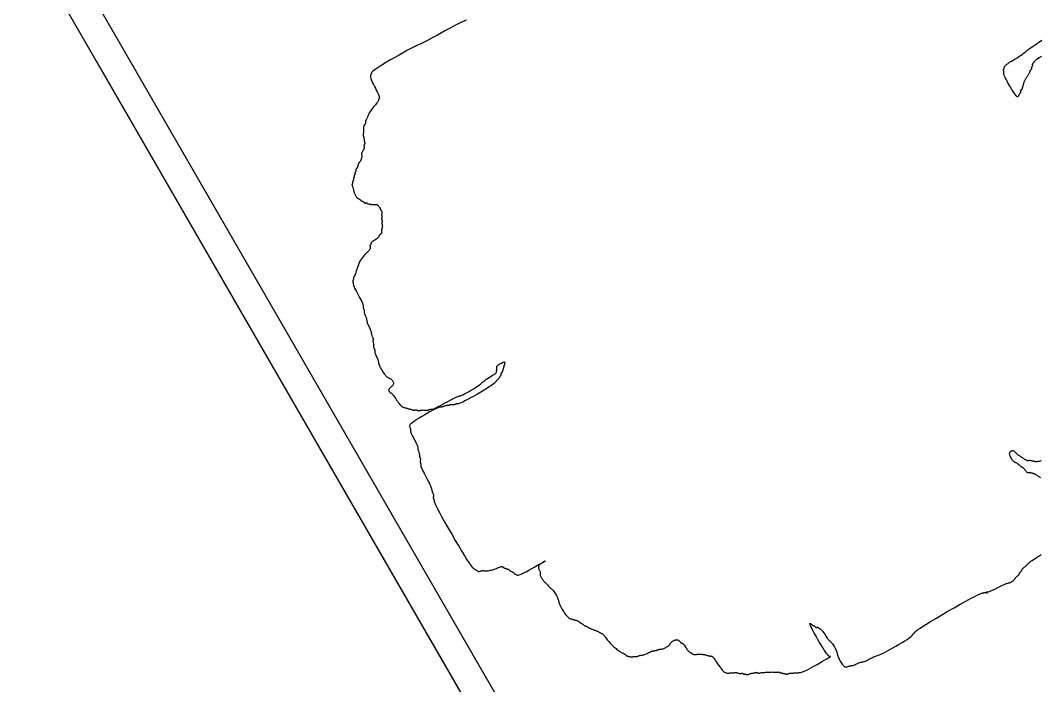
# Model space of a CAD drawing. Header units: metres. Extents: x 99558 to 100446, y 49739 to 50255.
# Drawn here: x 100015.082 to 100018.557, y 50076.301 to 50078.567 of the extents above; entities that cross this region are included whole.
import ezdxf

# ---------------------------------------------------------------- set-up
doc = ezdxf.new("R2010")
doc.units = ezdxf.units.M
doc.header["$MEASUREMENT"] = 0
for name, color, linetype in [('ParkingSpace', 9, 'Continuous'), ('Vegetations', 74, 'Continuous'), ('Walkway', 104, 'Continuous')]:
    doc.layers.add(name, color=color, linetype=linetype)

# ---------------------------------------------------------------- blocks, each defined once
blk = doc.blocks.new('ParkingSpaces')
at = {"layer": 'ParkingSpace'}
blk.add_lwpolyline([(0, 0), (0, 5)], dxfattribs=at)
blk = doc.blocks.new('TREE-01')
for points in [[(5.23, -68.18), (5.32, -68.31), (5.56, -68.41), (5.92, -68.49), (6.37, -68.54), (6.86, -68.58), (7.37, -68.6), (7.86, -68.63), (8.3, -68.65), (8.66, -68.68), (8.94, -68.71), (9.16, -68.74), (9.34, -68.78), (9.47, -68.82), (9.58, -68.86), (9.67, -68.89), (9.77, -68.92), (9.87, -68.94), (9.99, -68.95), (10.11, -68.96), (10.24, -68.97), (10.36, -68.96), (10.48, -68.95), (10.6, -68.94), (10.7, -68.92), (10.8, -68.89), (10.88, -68.86), (10.96, -68.82), (11.03, -68.78), (11.1, -68.74), (11.16, -68.71), (11.23, -68.68), (11.3, -68.65), (11.38, -68.63), (11.46, -68.61), (11.55, -68.59), (11.64, -68.58), (11.72, -68.57), (11.81, -68.56), (11.89, -68.54), (11.97, -68.52), (12.04, -68.49), (12.11, -68.46), (12.17, -68.42), (12.23, -68.38), (12.28, -68.35), (12.34, -68.31), (12.39, -68.28), (12.44, -68.25), (12.49, -68.23), (12.54, -68.21), (12.59, -68.2), (12.64, -68.18), (12.69, -68.17), (12.74, -68.16), (12.79, -68.14), (12.84, -68.12), (12.89, -68.09), (12.94, -68.06), (12.99, -68.02), (13.05, -67.98), (13.1, -67.95), (13.17, -67.91), (13.23, -67.88), (13.3, -67.85), (13.38, -67.83), (13.47, -67.81), (13.55, -67.8), (13.65, -67.78), (13.74, -67.77), (13.84, -67.76), (13.94, -67.74), (14.04, -67.72), (14.14, -67.69), (14.24, -67.66), (14.36, -67.62), (14.49, -67.58), (14.64, -67.55), (14.81, -67.51), (15.01, -67.48), (15.24, -67.45), (15.51, -67.43), (15.8, -67.41), (16.11, -67.4), (16.43, -67.38), (16.75, -67.37), (17.05, -67.36), (17.33, -67.34), (17.57, -67.32)], [(24.59, -54.9), (24.54, -54.79), (24.49, -54.69), (24.44, -54.59), (24.39, -54.49), (24.34, -54.39), (24.29, -54.29), (24.24, -54.2), (24.19, -54.1), (24.14, -54.01), (24.09, -53.93), (24.04, -53.85), (23.99, -53.78), (23.94, -53.72), (23.89, -53.65), (23.84, -53.6), (23.79, -53.54), (23.74, -53.49), (23.69, -53.44), (23.64, -53.39), (23.59, -53.34), (23.54, -53.29), (23.49, -53.24), (23.44, -53.2), (23.39, -53.15), (23.34, -53.12), (23.29, -53.08), (23.24, -53.05), (23.19, -53.03), (23.14, -53.01), (23.1, -52.99), (23.05, -52.97), (23.01, -52.94), (22.97, -52.9), (22.94, -52.85), (22.91, -52.79), (22.89, -52.7), (22.87, -52.6), (22.86, -52.5), (22.84, -52.38), (22.83, -52.26), (22.82, -52.14), (22.8, -52.03), (22.78, -51.92), (22.75, -51.83), (22.72, -51.74), (22.68, -51.67), (22.64, -51.6), (22.61, -51.54), (22.57, -51.49), (22.54, -51.44), (22.51, -51.39), (22.49, -51.34), (22.47, -51.29), (22.45, -51.23), (22.44, -51.18), (22.43, -51.12), (22.42, -51.06), (22.4, -50.99), (22.38, -50.92), (22.35, -50.84), (22.31, -50.76), (22.28, -50.68), (22.23, -50.59), (22.19, -50.5), (22.14, -50.42), (22.09, -50.33), (22.04, -50.25), (21.99, -50.18), (21.94, -50.11), (21.9, -50.04), (21.85, -49.96), (21.81, -49.88), (21.77, -49.78), (21.74, -49.66), (21.71, -49.52), (21.69, -49.36), (21.67, -49.18), (21.67, -48.99), (21.68, -48.8), (21.69, -48.61), (21.73, -48.43), (21.78, -48.26), (21.84, -48.12), (21.93, -48.01), (22.02, -47.93), (22.13, -47.88), (22.24, -47.85), (22.35, -47.84), (22.46, -47.85), (22.56, -47.88), (22.64, -47.92), (22.71, -47.98), (22.76, -48.04), (22.8, -48.12), (22.83, -48.21), (22.85, -48.3), (22.87, -48.39), (22.89, -48.49), (22.91, -48.59), (22.94, -48.69), (22.97, -48.79), (23.01, -48.89), (23.05, -48.99), (23.1, -49.09), (23.14, -49.19), (23.19, -49.29), (23.24, -49.39), (23.29, -49.49), (23.34, -49.59), (23.39, -49.69), (23.44, -49.79), (23.49, -49.89), (23.54, -49.99), (23.59, -50.09), (23.64, -50.19), (23.69, -50.29), (23.74, -50.39), (23.79, -50.48), (23.84, -50.57), (23.89, -50.66), (23.94, -50.73), (23.99, -50.8), (24.04, -50.85), (24.09, -50.9), (24.14, -50.93), (24.19, -50.96), (24.24, -50.98), (24.29, -51), (24.34, -51.01), (24.39, -51.03), (24.44, -51.05), (24.49, -51.08), (24.54, -51.12), (24.59, -51.15), (24.64, -51.2), (24.69, -51.24), (24.74, -51.29), (24.79, -51.34), (24.84, -51.39), (24.89, -51.44), (24.94, -51.49), (25, -51.54), (25.05, -51.59), (25.11, -51.64), (25.17, -51.69), (25.24, -51.74), (25.31, -51.79), (25.39, -51.84), (25.48, -51.89), (25.57, -51.94), (25.69, -51.99), (25.81, -52.04), (25.96, -52.09), (26.12, -52.14), (26.31, -52.19)], [(63.93, 12.95), (63.46, 12.93), (63.08, 12.9), (62.79, 12.87), (62.56, 12.83), (62.39, 12.79), (62.27, 12.75), (62.18, 12.72), (62.12, 12.69), (62.06, 12.66), (62.01, 12.64), (61.96, 12.62), (61.92, 12.61), (61.87, 12.59), (61.83, 12.58), (61.79, 12.57), (61.76, 12.55), (61.73, 12.53), (61.71, 12.5), (61.69, 12.47), (61.68, 12.43), (61.66, 12.39), (61.65, 12.36), (61.64, 12.32), (61.62, 12.29), (61.6, 12.26), (61.57, 12.24), (61.54, 12.22), (61.5, 12.21), (61.46, 12.19), (61.43, 12.18), (61.39, 12.17), (61.36, 12.15), (61.33, 12.13), (61.31, 12.1), (61.29, 12.07), (61.28, 12.03), (61.26, 11.99), (61.25, 11.96), (61.24, 11.92), (61.22, 11.89), (61.2, 11.86), (61.17, 11.84), (61.14, 11.82), (61.1, 11.81), (61.05, 11.79), (61.01, 11.78), (60.96, 11.77), (60.91, 11.75), (60.86, 11.73), (60.81, 11.7), (60.76, 11.66), (60.71, 11.63), (60.65, 11.58), (60.6, 11.54), (60.53, 11.49), (60.47, 11.44), (60.4, 11.39), (60.32, 11.34), (60.23, 11.29), (60.15, 11.24), (60.05, 11.19), (59.96, 11.14), (59.86, 11.09), (59.76, 11.04), (59.66, 10.99), (59.56, 10.94), (59.46, 10.89), (59.36, 10.84), (59.26, 10.78), (59.16, 10.73), (59.06, 10.66), (58.96, 10.6), (58.86, 10.53), (58.76, 10.45), (58.66, 10.37), (58.57, 10.28), (58.47, 10.19), (58.38, 10.11), (58.29, 10.02), (58.21, 9.94), (58.13, 9.86), (58.06, 9.79), (57.99, 9.72), (57.93, 9.66), (57.87, 9.61), (57.81, 9.56), (57.76, 9.52), (57.71, 9.49), (57.66, 9.46), (57.61, 9.44), (57.56, 9.42), (57.51, 9.41), (57.47, 9.39), (57.43, 9.38), (57.39, 9.37), (57.36, 9.35), (57.33, 9.33), (57.31, 9.3), (57.29, 9.27), (57.27, 9.23), (57.26, 9.19), (57.25, 9.16), (57.23, 9.12), (57.22, 9.09), (57.19, 9.06), (57.17, 9.04), (57.13, 9.02), (57.09, 9.01), (57.05, 8.99), (57.01, 8.98), (56.96, 8.97), (56.91, 8.95), (56.86, 8.93), (56.81, 8.9), (56.76, 8.87), (56.71, 8.83), (56.66, 8.79), (56.61, 8.76), (56.56, 8.72), (56.51, 8.69), (56.46, 8.66), (56.41, 8.64), (56.36, 8.64), (56.31, 8.66), (56.27, 8.71), (56.23, 8.81), (56.19, 8.96), (56.16, 9.17), (56.13, 9.46), (56.11, 9.82), (56.09, 10.25), (56.08, 10.71), (56.08, 11.19), (56.08, 11.68), (56.09, 12.14), (56.11, 12.56), (56.13, 12.93), (56.16, 13.21), (56.19, 13.43), (56.22, 13.58), (56.26, 13.69), (56.3, 13.76), (56.33, 13.81), (56.37, 13.83), (56.39, 13.86), (56.42, 13.89), (56.43, 13.92), (56.45, 13.96), (56.46, 14), (56.47, 14.05), (56.49, 14.09), (56.51, 14.14), (56.53, 14.19), (56.56, 14.24), (56.59, 14.29), (56.63, 14.34), (56.67, 14.39), (56.71, 14.44), (56.76, 14.49), (56.81, 14.54), (56.86, 14.59), (56.91, 14.64), (56.97, 14.69), (57.05, 14.74), (57.14, 14.78), (57.27, 14.83), (57.44, 14.86), (57.66, 14.9), (57.93, 14.92), (58.26, 14.95), (58.63, 14.96), (59.04, 14.98), (59.46, 14.99), (59.88, 15), (60.29, 15.02), (60.67, 15.04), (61, 15.06), (61.27, 15.09), (61.49, 15.12), (61.68, 15.15), (61.86, 15.19), (62.03, 15.23), (62.21, 15.26), (62.41, 15.3), (62.66, 15.32), (62.97, 15.35), (63.31, 15.37), (63.68, 15.38), (64.07, 15.4), (64.47, 15.42), (64.85, 15.45), (65.21, 15.48), (65.53, 15.52)], [(-25.34, 72.3), (-25.6, 72.34), (-25.86, 72.37), (-26.15, 72.41), (-26.49, 72.45), (-26.92, 72.48), (-27.45, 72.51), (-28.11, 72.53), (-28.88, 72.55), (-29.72, 72.56), (-30.59, 72.57), (-31.46, 72.59), (-32.29, 72.6), (-33.06, 72.62), (-33.72, 72.64), (-34.26, 72.67), (-34.69, 72.7), (-35.06, 72.74), (-35.4, 72.77), (-35.74, 72.81), (-36.11, 72.85), (-36.56, 72.88), (-37.12, 72.91), (-37.81, 72.93), (-38.61, 72.94), (-39.48, 72.95), (-40.39, 72.96), (-41.3, 72.95), (-42.17, 72.94), (-42.97, 72.93), (-43.66, 72.91), (-44.22, 72.88), (-44.65, 72.85), (-44.97, 72.81), (-45.21, 72.77), (-45.38, 72.72), (-45.5, 72.67), (-45.59, 72.62), (-45.66, 72.57), (-45.74, 72.52), (-45.82, 72.46), (-45.9, 72.39), (-45.99, 72.3), (-46.07, 72.18), (-46.14, 72.02), (-46.21, 71.82), (-46.26, 71.57), (-46.31, 71.27), (-46.34, 70.93), (-46.37, 70.56), (-46.39, 70.17), (-46.4, 69.79), (-46.42, 69.42), (-46.44, 69.08), (-46.46, 68.77), (-46.49, 68.53), (-46.52, 68.33), (-46.56, 68.17), (-46.6, 68.05), (-46.65, 67.96), (-46.7, 67.88), (-46.75, 67.83), (-46.8, 67.77), (-46.85, 67.72), (-46.9, 67.67), (-46.96, 67.62), (-47.04, 67.57), (-47.13, 67.51), (-47.24, 67.45), (-47.37, 67.38), (-47.53, 67.31), (-47.72, 67.23), (-47.93, 67.15), (-48.16, 67.06), (-48.4, 66.97), (-48.65, 66.87), (-48.89, 66.77), (-49.12, 66.68), (-49.33, 66.58), (-49.52, 66.48), (-49.68, 66.38), (-49.83, 66.28), (-49.96, 66.18), (-50.08, 66.09), (-50.19, 66), (-50.3, 65.92), (-50.4, 65.84), (-50.5, 65.77), (-50.6, 65.7), (-50.69, 65.64), (-50.78, 65.58), (-50.87, 65.53), (-50.94, 65.48), (-51.01, 65.43), (-51.06, 65.38), (-51.11, 65.33), (-51.14, 65.28), (-51.17, 65.23), (-51.19, 65.18), (-51.21, 65.14), (-51.22, 65.1), (-51.24, 65.07), (-51.26, 65.04), (-51.29, 65.02), (-51.33, 65), (-51.36, 64.99), (-51.41, 64.98), (-51.45, 64.96), (-51.5, 64.95), (-51.55, 64.93), (-51.6, 64.91), (-51.65, 64.88), (-51.7, 64.85), (-51.75, 64.81), (-51.8, 64.76), (-51.85, 64.71), (-51.9, 64.65), (-51.95, 64.58), (-52, 64.51), (-52.05, 64.43), (-52.1, 64.35), (-52.15, 64.26), (-52.2, 64.18), (-52.25, 64.09), (-52.3, 64), (-52.35, 63.92), (-52.4, 63.84), (-52.45, 63.77), (-52.5, 63.7), (-52.55, 63.64), (-52.59, 63.58), (-52.63, 63.53), (-52.67, 63.48), (-52.7, 63.43), (-52.73, 63.38), (-52.75, 63.33), (-52.77, 63.28), (-52.79, 63.22), (-52.8, 63.17), (-52.81, 63.11), (-52.83, 63.05), (-52.84, 62.98), (-52.87, 62.91), (-52.89, 62.83), (-52.93, 62.75), (-52.96, 62.66), (-53, 62.58), (-53.04, 62.49), (-53.07, 62.4), (-53.1, 62.32), (-53.13, 62.24), (-53.15, 62.17), (-53.17, 62.11), (-53.19, 62.05), (-53.2, 61.99), (-53.21, 61.95), (-53.23, 61.91), (-53.24, 61.87), (-53.27, 61.84), (-53.29, 61.82), (-53.33, 61.8), (-53.36, 61.79), (-53.4, 61.78), (-53.44, 61.76), (-53.47, 61.75), (-53.5, 61.73), (-53.53, 61.71), (-53.55, 61.68), (-53.57, 61.65), (-53.59, 61.61), (-53.6, 61.57), (-53.61, 61.52), (-53.63, 61.48), (-53.64, 61.43), (-53.67, 61.38), (-53.69, 61.33), (-53.73, 61.28), (-53.77, 61.23), (-53.82, 61.18), (-53.87, 61.13), (-53.93, 61.08), (-53.99, 61.03), (-54.07, 60.98), (-54.14, 60.93), (-54.23, 60.88), (-54.31, 60.83), (-54.39, 60.78), (-54.47, 60.73), (-54.54, 60.68), (-54.61, 60.63), (-54.67, 60.58), (-54.71, 60.53), (-54.74, 60.48), (-54.77, 60.43), (-54.79, 60.38), (-54.81, 60.33), (-54.83, 60.28), (-54.84, 60.23), (-54.87, 60.18), (-54.89, 60.13), (-54.93, 60.08), (-54.97, 60.03), (-55.01, 59.98), (-55.05, 59.93), (-55.1, 59.88), (-55.15, 59.83), (-55.2, 59.78), (-55.25, 59.73), (-55.3, 59.68), (-55.35, 59.63), (-55.4, 59.59), (-55.45, 59.54), (-55.5, 59.51), (-55.55, 59.47), (-55.6, 59.44), (-55.65, 59.42), (-55.7, 59.4), (-55.75, 59.39), (-55.8, 59.38), (-55.85, 59.36), (-55.9, 59.35), (-55.95, 59.33), (-56, 59.31), (-56.05, 59.28), (-56.1, 59.25), (-56.15, 59.21), (-56.2, 59.17), (-56.25, 59.12), (-56.3, 59.08), (-56.35, 59.03), (-56.4, 58.98), (-56.45, 58.93), (-56.5, 58.88), (-56.55, 58.83), (-56.6, 58.79), (-56.65, 58.74), (-56.7, 58.71), (-56.75, 58.67), (-56.8, 58.64), (-56.85, 58.62), (-56.9, 58.6), (-56.95, 58.59), (-56.99, 58.58), (-57.03, 58.57), (-57.07, 58.55), (-57.11, 58.53), (-57.13, 58.51), (-57.16, 58.48), (-57.17, 58.45), (-57.19, 58.42), (-57.2, 58.38), (-57.21, 58.34), (-57.23, 58.3), (-57.25, 58.27), (-57.27, 58.24), (-57.3, 58.22), (-57.33, 58.21), (-57.36, 58.19), (-57.4, 58.18), (-57.44, 58.17), (-57.47, 58.15), (-57.51, 58.13), (-57.53, 58.11), (-57.56, 58.08), (-57.57, 58.05), (-57.59, 58.02), (-57.6, 57.98), (-57.61, 57.94), (-57.63, 57.91), (-57.65, 57.87), (-57.67, 57.84), (-57.7, 57.82), (-57.73, 57.81), (-57.76, 57.79), (-57.8, 57.78), (-57.84, 57.77), (-57.87, 57.75), (-57.91, 57.73), (-57.93, 57.71), (-57.96, 57.68), (-57.97, 57.65), (-57.99, 57.62), (-58, 57.58), (-58.01, 57.54), (-58.03, 57.51), (-58.05, 57.47), (-58.07, 57.44), (-58.1, 57.42), (-58.13, 57.41), (-58.16, 57.39), (-58.2, 57.38), (-58.24, 57.37), (-58.27, 57.35), (-58.31, 57.33), (-58.34, 57.31), (-58.36, 57.28), (-58.37, 57.25), (-58.39, 57.22), (-58.4, 57.18), (-58.41, 57.14), (-58.43, 57.11), (-58.45, 57.07), (-58.47, 57.04), (-58.5, 57.02), (-58.53, 57.01), (-58.56, 56.99), (-58.6, 56.98), (-58.64, 56.97), (-58.67, 56.95), (-58.71, 56.93), (-58.74, 56.91), (-58.76, 56.88), (-58.77, 56.85), (-58.79, 56.82), (-58.8, 56.78), (-58.81, 56.74), (-58.83, 56.71), (-58.85, 56.67), (-58.87, 56.65), (-58.9, 56.62), (-58.93, 56.6), (-58.96, 56.59), (-59, 56.57), (-59.04, 56.55), (-59.08, 56.52), (-59.11, 56.49), (-59.14, 56.45), (-59.16, 56.39), (-59.18, 56.32), (-59.19, 56.25), (-59.2, 56.16), (-59.21, 56.07), (-59.23, 55.98), (-59.25, 55.88), (-59.27, 55.78), (-59.3, 55.68), (-59.33, 55.58), (-59.37, 55.48), (-59.4, 55.37), (-59.44, 55.26), (-59.48, 55.15), (-59.51, 55.03), (-59.54, 54.91), (-59.56, 54.78), (-59.57, 54.65), (-59.58, 54.52), (-59.59, 54.39), (-59.58, 54.26), (-59.57, 54.13), (-59.56, 54.02), (-59.54, 53.91), (-59.51, 53.82), (-59.48, 53.74), (-59.44, 53.66), (-59.4, 53.6), (-59.37, 53.54), (-59.33, 53.48), (-59.3, 53.43), (-59.27, 53.38), (-59.25, 53.33), (-59.23, 53.28), (-59.21, 53.23), (-59.2, 53.18), (-59.19, 53.13), (-59.18, 53.08), (-59.16, 53.03), (-59.14, 52.98), (-59.11, 52.93), (-59.08, 52.88), (-59.04, 52.83), (-59, 52.78), (-58.96, 52.73), (-58.93, 52.68), (-58.9, 52.63), (-58.87, 52.58), (-58.85, 52.53), (-58.83, 52.48), (-58.81, 52.43), (-58.8, 52.39), (-58.79, 52.35), (-58.77, 52.31), (-58.76, 52.27), (-58.74, 52.25), (-58.71, 52.22), (-58.67, 52.21), (-58.64, 52.19), (-58.6, 52.18), (-58.56, 52.17), (-58.53, 52.15), (-58.5, 52.14), (-58.47, 52.11), (-58.45, 52.09), (-58.43, 52.05), (-58.41, 52.02), (-58.4, 51.98), (-58.39, 51.94), (-58.37, 51.91), (-58.36, 51.87), (-58.34, 51.85), (-58.31, 51.82), (-58.27, 51.81), (-58.24, 51.79), (-58.2, 51.78), (-58.16, 51.77), (-58.13, 51.75), (-58.1, 51.74), (-58.07, 51.71), (-58.05, 51.69), (-58.03, 51.65), (-58.01, 51.62), (-58, 51.58), (-57.99, 51.54), (-57.97, 51.51), (-57.96, 51.47), (-57.93, 51.45), (-57.91, 51.42), (-57.87, 51.41), (-57.84, 51.39), (-57.79, 51.38), (-57.75, 51.37), (-57.7, 51.35), (-57.65, 51.34), (-57.6, 51.31), (-57.55, 51.29), (-57.5, 51.25), (-57.45, 51.22), (-57.4, 51.18), (-57.35, 51.14), (-57.3, 51.11), (-57.25, 51.07), (-57.2, 51.05), (-57.15, 51.02), (-57.1, 51), (-57.05, 50.98), (-57.01, 50.95), (-56.97, 50.9), (-56.93, 50.84), (-56.9, 50.76), (-56.87, 50.65), (-56.85, 50.51), (-56.83, 50.34), (-56.82, 50.17), (-56.82, 49.98), (-56.82, 49.79), (-56.83, 49.62), (-56.85, 49.45), (-56.87, 49.31), (-56.9, 49.2), (-56.93, 49.12), (-56.96, 49.06), (-57, 49.01), (-57.04, 48.98), (-57.07, 48.96), (-57.11, 48.94), (-57.13, 48.91), (-57.16, 48.89), (-57.17, 48.85), (-57.19, 48.81), (-57.2, 48.77), (-57.21, 48.73), (-57.23, 48.68), (-57.25, 48.63), (-57.27, 48.58), (-57.3, 48.53), (-57.33, 48.48), (-57.36, 48.43), (-57.4, 48.38), (-57.44, 48.33), (-57.47, 48.28), (-57.51, 48.23), (-57.53, 48.18), (-57.56, 48.13), (-57.57, 48.08), (-57.59, 48.03), (-57.6, 47.98), (-57.61, 47.93), (-57.63, 47.88), (-57.65, 47.83), (-57.67, 47.78), (-57.7, 47.73), (-57.73, 47.68), (-57.76, 47.63), (-57.8, 47.58), (-57.84, 47.53), (-57.87, 47.48), (-57.91, 47.43), (-57.93, 47.38), (-57.96, 47.33), (-57.97, 47.28), (-57.99, 47.23), (-58, 47.18), (-58.01, 47.13), (-58.03, 47.08), (-58.05, 47.03), (-58.07, 46.98), (-58.1, 46.93), (-58.13, 46.88), (-58.17, 46.83), (-58.21, 46.78), (-58.26, 46.73), (-58.3, 46.68), (-58.35, 46.63), (-58.4, 46.58), (-58.45, 46.53), (-58.5, 46.48), (-58.55, 46.43), (-58.59, 46.38), (-58.64, 46.33), (-58.67, 46.28), (-58.71, 46.23), (-58.74, 46.18), (-58.76, 46.13), (-58.78, 46.08), (-58.79, 46.04), (-58.81, 45.99), (-58.83, 45.95), (-58.86, 45.91), (-58.89, 45.88), (-58.94, 45.85), (-58.99, 45.83), (-59.06, 45.81), (-59.13, 45.79), (-59.2, 45.78), (-59.28, 45.77), (-59.35, 45.75), (-59.41, 45.74), (-59.47, 45.72), (-59.51, 45.69), (-59.55, 45.65), (-59.59, 45.62), (-59.63, 45.58), (-59.68, 45.54), (-59.74, 45.51), (-59.83, 45.48), (-59.94, 45.45), (-60.08, 45.43), (-60.24, 45.41), (-60.42, 45.39), (-60.6, 45.38), (-60.79, 45.37), (-60.97, 45.35), (-61.13, 45.34), (-61.27, 45.32), (-61.38, 45.29), (-61.46, 45.25), (-61.53, 45.22), (-61.57, 45.18), (-61.6, 45.14), (-61.63, 45.11), (-61.65, 45.08), (-61.67, 45.05), (-61.7, 45.03), (-61.73, 45.01), (-61.77, 44.99), (-61.8, 44.98), (-61.84, 44.97), (-61.88, 44.96), (-61.91, 44.94), (-61.94, 44.92), (-61.96, 44.89), (-61.98, 44.85), (-61.99, 44.82), (-62, 44.77), (-62.02, 44.73), (-62.03, 44.68), (-62.05, 44.63), (-62.07, 44.58), (-62.1, 44.53), (-62.14, 44.48), (-62.19, 44.43), (-62.25, 44.38), (-62.34, 44.33), (-62.45, 44.28), (-62.58, 44.23), (-62.74, 44.18), (-62.93, 44.13), (-63.14, 44.08), (-63.39, 44.01), (-63.65, 43.94), (-63.92, 43.85), (-64.21, 43.74), (-64.51, 43.61), (-64.81, 43.45), (-65.1, 43.26), (-65.4, 43.05), (-65.69, 42.82), (-65.96, 42.59), (-66.22, 42.36), (-66.47, 42.15), (-66.68, 41.95), (-66.87, 41.78), (-67.03, 41.65), (-67.16, 41.55), (-67.27, 41.48), (-67.36, 41.42), (-67.42, 41.39), (-67.47, 41.36), (-67.51, 41.34), (-67.54, 41.32), (-67.56, 41.29), (-67.58, 41.26), (-67.59, 41.22), (-67.61, 41.18), (-67.62, 41.15), (-67.63, 41.11), (-67.65, 41.08), (-67.67, 41.05), (-67.7, 41.03), (-67.73, 41.01), (-67.77, 41), (-67.81, 40.98), (-67.84, 40.97), (-67.88, 40.96), (-67.91, 40.94), (-67.94, 40.92), (-67.96, 40.89), (-67.98, 40.86), (-67.99, 40.82), (-68.01, 40.78), (-68.02, 40.73), (-68.03, 40.68), (-68.05, 40.63), (-68.07, 40.58), (-68.1, 40.53), (-68.13, 40.47), (-68.17, 40.4), (-68.21, 40.3), (-68.24, 40.17), (-68.28, 40), (-68.31, 39.79), (-68.34, 39.52), (-68.36, 39.19), (-68.38, 38.81), (-68.39, 38.41), (-68.41, 37.99), (-68.42, 37.58), (-68.43, 37.18), (-68.45, 36.82), (-68.47, 36.52), (-68.5, 36.28), (-68.53, 36.09), (-68.57, 35.96), (-68.61, 35.86), (-68.64, 35.79), (-68.68, 35.74), (-68.71, 35.7), (-68.74, 35.65), (-68.76, 35.6), (-68.78, 35.53), (-68.79, 35.46), (-68.81, 35.38), (-68.82, 35.29), (-68.83, 35.21), (-68.85, 35.13), (-68.87, 35.05), (-68.9, 34.98), (-68.93, 34.91), (-68.97, 34.84), (-69.01, 34.78), (-69.04, 34.71), (-69.08, 34.63), (-69.11, 34.55), (-69.14, 34.45), (-69.16, 34.35), (-69.18, 34.23), (-69.19, 34.11), (-69.21, 33.99), (-69.22, 33.86), (-69.23, 33.74), (-69.25, 33.62), (-69.27, 33.52), (-69.3, 33.42), (-69.33, 33.34), (-69.37, 33.25), (-69.41, 33.17), (-69.44, 33.08), (-69.48, 32.98), (-69.51, 32.86), (-69.54, 32.72), (-69.56, 32.56), (-69.58, 32.38), (-69.6, 32.19), (-69.61, 31.99), (-69.62, 31.79), (-69.63, 31.59), (-69.65, 31.41), (-69.67, 31.25), (-69.7, 31.11), (-69.73, 31), (-69.77, 30.89), (-69.81, 30.8), (-69.85, 30.72), (-69.88, 30.63), (-69.91, 30.55), (-69.94, 30.45), (-69.96, 30.35), (-69.98, 30.23), (-70, 30.11), (-70.01, 30), (-70.02, 29.88), (-70.04, 29.77), (-70.05, 29.67), (-70.07, 29.59), (-70.1, 29.52), (-70.14, 29.47), (-70.17, 29.43), (-70.21, 29.4), (-70.25, 29.36), (-70.28, 29.33), (-70.31, 29.3), (-70.34, 29.25), (-70.36, 29.2), (-70.38, 29.13), (-70.4, 29.06), (-70.41, 28.99), (-70.42, 28.91), (-70.44, 28.84), (-70.45, 28.78), (-70.47, 28.72), (-70.5, 28.68), (-70.54, 28.64), (-70.57, 28.61), (-70.61, 28.58), (-70.65, 28.55), (-70.68, 28.5), (-70.71, 28.45), (-70.74, 28.39), (-70.76, 28.3), (-70.78, 28.21), (-70.8, 28.1), (-70.81, 27.99), (-70.82, 27.88), (-70.84, 27.77), (-70.85, 27.67), (-70.88, 27.59), (-70.9, 27.52), (-70.94, 27.47), (-70.97, 27.42), (-71.01, 27.37), (-71.05, 27.32), (-71.08, 27.25), (-71.11, 27.16), (-71.14, 27.05), (-71.16, 26.92), (-71.18, 26.75), (-71.2, 26.57), (-71.21, 26.39), (-71.22, 26.2), (-71.24, 26.02), (-71.25, 25.86), (-71.28, 25.72), (-71.3, 25.61), (-71.34, 25.52), (-71.37, 25.44), (-71.41, 25.37), (-71.45, 25.29), (-71.48, 25.2), (-71.51, 25.08), (-71.54, 24.92), (-71.56, 24.73), (-71.58, 24.5), (-71.59, 24.24), (-71.59, 23.97), (-71.59, 23.7), (-71.58, 23.42), (-71.56, 23.16), (-71.54, 22.92), (-71.51, 22.71), (-71.48, 22.53), (-71.44, 22.37), (-71.4, 22.24), (-71.36, 22.12), (-71.31, 22.02), (-71.26, 21.93), (-71.21, 21.86), (-71.16, 21.78), (-71.11, 21.72), (-71.06, 21.65), (-71.02, 21.58), (-70.97, 21.51), (-70.94, 21.43), (-70.9, 21.35), (-70.88, 21.26), (-70.85, 21.15), (-70.84, 21.04), (-70.84, 20.92), (-70.85, 20.8), (-70.88, 20.68), (-70.92, 20.57), (-70.99, 20.47), (-71.08, 20.39), (-71.19, 20.32), (-71.32, 20.27), (-71.46, 20.23), (-71.61, 20.2), (-71.76, 20.17), (-71.9, 20.14), (-72.03, 20.1), (-72.14, 20.06), (-72.23, 20), (-72.3, 19.93), (-72.34, 19.86), (-72.37, 19.78), (-72.38, 19.7), (-72.38, 19.62), (-72.36, 19.53), (-72.34, 19.46), (-72.31, 19.38), (-72.28, 19.31), (-72.25, 19.24), (-72.21, 19.15), (-72.17, 19.05), (-72.14, 18.92), (-72.1, 18.77), (-72.08, 18.59), (-72.05, 18.37), (-72.04, 18.13), (-72.02, 17.86), (-72, 17.58), (-71.98, 17.3), (-71.95, 17.03), (-71.92, 16.76), (-71.88, 16.52), (-71.82, 16.31), (-71.75, 16.13), (-71.68, 15.98), (-71.6, 15.84), (-71.52, 15.73), (-71.43, 15.62), (-71.35, 15.54), (-71.28, 15.46), (-71.2, 15.39), (-71.14, 15.32), (-71.07, 15.26), (-71.02, 15.2), (-70.96, 15.14), (-70.91, 15.09), (-70.86, 15.04), (-70.81, 14.99), (-70.76, 14.94), (-70.71, 14.89), (-70.66, 14.84), (-70.61, 14.79), (-70.56, 14.74), (-70.51, 14.69), (-70.46, 14.64), (-70.41, 14.59), (-70.36, 14.54), (-70.31, 14.49), (-70.26, 14.45), (-70.21, 14.4), (-70.16, 14.36), (-70.11, 14.32), (-70.06, 14.29), (-70.01, 14.26), (-69.96, 14.24), (-69.91, 14.22), (-69.86, 14.2), (-69.82, 14.19), (-69.77, 14.18), (-69.74, 14.16), (-69.7, 14.15), (-69.67, 14.13), (-69.65, 14.1), (-69.63, 14.06), (-69.62, 14.03), (-69.61, 13.99), (-69.6, 13.95), (-69.58, 13.92), (-69.56, 13.89), (-69.54, 13.86), (-69.51, 13.84), (-69.48, 13.82), (-69.44, 13.8), (-69.39, 13.79), (-69.34, 13.78), (-69.28, 13.76), (-69.21, 13.75), (-69.14, 13.73), (-69.06, 13.7), (-68.98, 13.66), (-68.89, 13.63), (-68.81, 13.58), (-68.72, 13.54), (-68.63, 13.49), (-68.55, 13.44), (-68.47, 13.39), (-68.4, 13.34), (-68.33, 13.29), (-68.27, 13.25), (-68.21, 13.2), (-68.14, 13.16), (-68.08, 13.12), (-68.01, 13.09), (-67.94, 13.06), (-67.86, 13.04), (-67.78, 13.02), (-67.7, 13), (-67.62, 12.99), (-67.54, 12.98), (-67.46, 12.97), (-67.4, 12.95), (-67.34, 12.93), (-67.29, 12.9), (-67.25, 12.87), (-67.19, 12.83), (-67.11, 12.79), (-66.99, 12.75), (-66.81, 12.72), (-66.58, 12.69), (-66.27, 12.66), (-65.88, 12.64), (-65.43, 12.62), (-64.93, 12.61), (-64.41, 12.59), (-63.88, 12.58), (-63.38, 12.57), (-62.93, 12.55), (-62.54, 12.53), (-62.23, 12.5), (-61.98, 12.47), (-61.79, 12.43), (-61.62, 12.39), (-61.46, 12.36), (-61.28, 12.32), (-61.07, 12.29), (-60.8, 12.26), (-60.47, 12.24), (-60.08, 12.22), (-59.65, 12.21), (-59.19, 12.21), (-58.74, 12.21), (-58.3, 12.22), (-57.89, 12.24), (-57.53, 12.26), (-57.24, 12.29), (-57, 12.32), (-56.81, 12.36), (-56.63, 12.39), (-56.48, 12.43), (-56.32, 12.47), (-56.14, 12.5), (-55.93, 12.53), (-55.69, 12.55), (-55.41, 12.57), (-55.11, 12.58), (-54.81, 12.59), (-54.51, 12.61), (-54.22, 12.62), (-53.96, 12.64), (-53.73, 12.66), (-53.56, 12.69), (-53.42, 12.72), (-53.33, 12.76), (-53.26, 12.8), (-53.21, 12.85), (-53.18, 12.89), (-53.16, 12.94), (-53.13, 12.99), (-53.1, 13.04), (-53.07, 13.09), (-53.04, 13.14), (-53, 13.19), (-52.96, 13.24), (-52.93, 13.29), (-52.89, 13.34), (-52.87, 13.39), (-52.84, 13.44), (-52.82, 13.49), (-52.8, 13.54), (-52.77, 13.58), (-52.72, 13.63), (-52.66, 13.66), (-52.58, 13.7), (-52.47, 13.73), (-52.33, 13.75), (-52.16, 13.76), (-51.99, 13.77), (-51.81, 13.78), (-51.63, 13.77), (-51.46, 13.76), (-51.32, 13.75), (-51.2, 13.73), (-51.12, 13.7), (-51.07, 13.66), (-51.05, 13.63), (-51.05, 13.58), (-51.07, 13.54), (-51.1, 13.49), (-51.15, 13.44), (-51.2, 13.39), (-51.25, 13.34), (-51.3, 13.29), (-51.35, 13.24), (-51.4, 13.19), (-51.45, 13.14), (-51.5, 13.09), (-51.55, 13.04), (-51.6, 12.99), (-51.65, 12.94), (-51.7, 12.89), (-51.75, 12.84), (-51.8, 12.79), (-51.85, 12.74), (-51.9, 12.69), (-51.95, 12.64), (-52, 12.59), (-52.05, 12.54), (-52.1, 12.49), (-52.15, 12.45), (-52.2, 12.4), (-52.25, 12.36), (-52.3, 12.32), (-52.35, 12.29), (-52.4, 12.26), (-52.45, 12.24), (-52.5, 12.22), (-52.55, 12.21), (-52.59, 12.19), (-52.63, 12.18), (-52.67, 12.17), (-52.7, 12.15), (-52.73, 12.13), (-52.75, 12.1), (-52.77, 12.07), (-52.79, 12.03), (-52.8, 11.99), (-52.81, 11.96), (-52.83, 11.92), (-52.84, 11.89), (-52.87, 11.86), (-52.89, 11.84), (-52.93, 11.82), (-52.97, 11.81), (-53.01, 11.79), (-53.05, 11.78), (-53.1, 11.77), (-53.15, 11.75), (-53.2, 11.73), (-53.25, 11.7), (-53.3, 11.67), (-53.35, 11.63), (-53.41, 11.59), (-53.47, 11.56), (-53.53, 11.52), (-53.59, 11.49), (-53.67, 11.46), (-53.74, 11.44), (-53.83, 11.42), (-53.91, 11.41), (-53.99, 11.39), (-54.07, 11.38), (-54.14, 11.37), (-54.21, 11.35), (-54.27, 11.33), (-54.31, 11.3), (-54.36, 11.27), (-54.44, 11.23), (-54.55, 11.19), (-54.72, 11.16), (-54.96, 11.12), (-55.29, 11.09), (-55.73, 11.06), (-56.29, 11.04), (-56.94, 11.02), (-57.66, 11.01), (-58.4, 11.01), (-59.15, 11.01), (-59.86, 11.02), (-60.51, 11.04), (-61.07, 11.06), (-61.51, 11.09), (-61.84, 11.12), (-62.09, 11.16), (-62.25, 11.19), (-62.37, 11.23), (-62.44, 11.27), (-62.49, 11.3), (-62.54, 11.33), (-62.59, 11.35), (-62.66, 11.37), (-62.73, 11.38), (-62.81, 11.39), (-62.89, 11.41), (-62.98, 11.42), (-63.06, 11.44), (-63.14, 11.46), (-63.21, 11.49), (-63.28, 11.52), (-63.34, 11.56), (-63.4, 11.59), (-63.45, 11.63), (-63.5, 11.67), (-63.55, 11.7), (-63.6, 11.73), (-63.65, 11.75), (-63.71, 11.77), (-63.76, 11.78), (-63.81, 11.79), (-63.87, 11.81), (-63.93, 11.82), (-64, 11.84), (-64.07, 11.86), (-64.15, 11.89), (-64.23, 11.92), (-64.32, 11.96), (-64.41, 11.99), (-64.51, 12.03), (-64.61, 12.07), (-64.71, 12.1), (-64.81, 12.13), (-64.91, 12.15), (-65, 12.17), (-65.1, 12.18), (-65.19, 12.19), (-65.27, 12.21), (-65.35, 12.22), (-65.42, 12.24), (-65.47, 12.26), (-65.52, 12.29), (-65.57, 12.32), (-65.63, 12.36), (-65.72, 12.39), (-65.86, 12.43), (-66.05, 12.47), (-66.32, 12.5), (-66.67, 12.53), (-67.12, 12.55), (-67.64, 12.56), (-68.21, 12.57), (-68.82, 12.58), (-69.42, 12.57), (-70, 12.56), (-70.54, 12.55), (-71.01, 12.53), (-71.39, 12.5), (-71.69, 12.46), (-71.91, 12.42), (-72.08, 12.38), (-72.19, 12.32), (-72.27, 12.26), (-72.31, 12.2), (-72.34, 12.13), (-72.36, 12.05), (-72.38, 11.97), (-72.4, 11.88), (-72.41, 11.8), (-72.42, 11.72), (-72.44, 11.65), (-72.45, 11.58), (-72.48, 11.53), (-72.5, 11.48), (-72.54, 11.44), (-72.57, 11.39), (-72.61, 11.33), (-72.65, 11.25), (-72.68, 11.14), (-72.71, 10.99), (-72.74, 10.79), (-72.77, 10.54), (-72.78, 10.25), (-72.8, 9.93), (-72.81, 9.59), (-72.82, 9.26), (-72.84, 8.94), (-72.85, 8.64), (-72.88, 8.39), (-72.9, 8.2), (-72.94, 8.04), (-72.97, 7.93), (-73.01, 7.85), (-73.05, 7.79), (-73.08, 7.75), (-73.12, 7.71), (-73.14, 7.66), (-73.17, 7.6), (-73.18, 7.54), (-73.2, 7.46), (-73.21, 7.38), (-73.22, 7.29), (-73.24, 7.19), (-73.25, 7.09), (-73.28, 6.99), (-73.3, 6.89), (-73.34, 6.8), (-73.37, 6.7), (-73.41, 6.6), (-73.45, 6.51), (-73.48, 6.42), (-73.52, 6.34), (-73.54, 6.26), (-73.57, 6.19), (-73.58, 6.12), (-73.6, 6.06), (-73.61, 6), (-73.62, 5.95), (-73.64, 5.9), (-73.65, 5.84), (-73.68, 5.79), (-73.7, 5.74), (-73.74, 5.69), (-73.77, 5.64), (-73.81, 5.59), (-73.85, 5.54), (-73.88, 5.49), (-73.92, 5.44), (-73.94, 5.39), (-73.97, 5.34), (-73.98, 5.29), (-74, 5.24), (-74.01, 5.19), (-74.02, 5.14), (-74.04, 5.09), (-74.05, 5.04), (-74.08, 4.99), (-74.1, 4.94), (-74.14, 4.88), (-74.17, 4.81), (-74.21, 4.71), (-74.25, 4.58), (-74.28, 4.41), (-74.32, 4.2), (-74.34, 3.93), (-74.37, 3.6), (-74.38, 3.22), (-74.4, 2.82), (-74.41, 2.4), (-74.42, 1.97), (-74.44, 1.57), (-74.45, 1.19), (-74.48, 0.86), (-74.51, 0.59), (-74.54, 0.38), (-74.57, 0.2), (-74.61, 0.06), (-74.65, -0.05), (-74.68, -0.15), (-74.72, -0.24), (-74.74, -0.34), (-74.77, -0.44), (-74.78, -0.56), (-74.8, -0.68), (-74.81, -0.8), (-74.82, -0.91), (-74.84, -1.02), (-74.86, -1.12), (-74.88, -1.2), (-74.91, -1.27), (-74.94, -1.32), (-74.97, -1.36), (-75.01, -1.4), (-75.05, -1.43), (-75.08, -1.46), (-75.12, -1.49), (-75.14, -1.54), (-75.17, -1.59), (-75.18, -1.66), (-75.2, -1.73), (-75.21, -1.8), (-75.22, -1.88), (-75.24, -1.95), (-75.26, -2.01), (-75.28, -2.07), (-75.31, -2.12), (-75.34, -2.18), (-75.37, -2.29), (-75.41, -2.48), (-75.45, -2.77), (-75.48, -3.19), (-75.52, -3.77), (-75.54, -4.54), (-75.57, -5.51), (-75.58, -6.65), (-75.59, -7.9), (-75.59, -9.21), (-75.59, -10.52), (-75.58, -11.78), (-75.57, -12.94), (-75.54, -13.93), (-75.52, -14.73), (-75.48, -15.34), (-75.45, -15.8), (-75.41, -16.12), (-75.37, -16.33), (-75.34, -16.46), (-75.31, -16.54), (-75.28, -16.6), (-75.26, -16.65), (-75.24, -16.7), (-75.22, -16.75), (-75.21, -16.8), (-75.2, -16.85), (-75.18, -16.9), (-75.17, -16.95), (-75.14, -17), (-75.12, -17.05), (-75.08, -17.1), (-75.05, -17.15), (-75.01, -17.2), (-74.97, -17.25), (-74.94, -17.3), (-74.91, -17.35), (-74.88, -17.4), (-74.86, -17.45), (-74.84, -17.5), (-74.82, -17.54), (-74.8, -17.59), (-74.78, -17.63), (-74.76, -17.67), (-74.72, -17.7), (-74.68, -17.73), (-74.62, -17.75), (-74.55, -17.77), (-74.48, -17.79), (-74.39, -17.81), (-74.3, -17.83), (-74.21, -17.85), (-74.11, -17.89), (-74.01, -17.93), (-73.91, -17.99), (-73.81, -18.05), (-73.7, -18.13), (-73.58, -18.21), (-73.44, -18.29), (-73.3, -18.37), (-73.13, -18.45), (-72.94, -18.53), (-72.73, -18.6), (-72.5, -18.67), (-72.26, -18.73), (-72.02, -18.78), (-71.78, -18.83), (-71.55, -18.87), (-71.33, -18.9), (-71.14, -18.93), (-70.98, -18.95), (-70.85, -18.97), (-70.74, -18.99), (-70.66, -19), (-70.59, -19.01), (-70.54, -19.02), (-70.5, -19.04), (-70.47, -19.06), (-70.45, -19.09), (-70.44, -19.13), (-70.42, -19.16), (-70.41, -19.21), (-70.4, -19.25), (-70.38, -19.3), (-70.36, -19.35), (-70.34, -19.4), (-70.31, -19.45), (-70.28, -19.5), (-70.24, -19.55), (-70.2, -19.6), (-70.15, -19.65), (-70.11, -19.7), (-70.06, -19.75), (-70.01, -19.8), (-69.96, -19.85), (-69.91, -19.9), (-69.86, -19.95), (-69.82, -20), (-69.77, -20.05), (-69.74, -20.1), (-69.7, -20.15), (-69.67, -20.2), (-69.65, -20.25), (-69.63, -20.3), (-69.62, -20.35), (-69.61, -20.4), (-69.6, -20.45), (-69.58, -20.5), (-69.56, -20.55), (-69.54, -20.6), (-69.51, -20.65), (-69.48, -20.7), (-69.44, -20.75), (-69.41, -20.8), (-69.37, -20.85), (-69.33, -20.9), (-69.3, -20.95), (-69.27, -21), (-69.25, -21.05), (-69.23, -21.1), (-69.22, -21.15), (-69.21, -21.2), (-69.19, -21.25), (-69.18, -21.3), (-69.16, -21.35), (-69.14, -21.4), (-69.11, -21.45), (-69.08, -21.5), (-69.04, -21.55), (-69.01, -21.6), (-68.97, -21.65), (-68.93, -21.7), (-68.9, -21.75), (-68.87, -21.8), (-68.85, -21.85), (-68.82, -21.9), (-68.76, -21.94), (-68.67, -21.99), (-68.52, -22.03), (-68.3, -22.07), (-68, -22.1), (-67.61, -22.13), (-67.11, -22.15), (-66.53, -22.17), (-65.9, -22.18), (-65.26, -22.19), (-64.65, -22.19), (-64.09, -22.2), (-63.62, -22.2), (-63.27, -22.2), (-63.07, -22.2), (-63, -22.2), (-63.04, -22.2), (-63.16, -22.21), (-63.34, -22.21), (-63.56, -22.22), (-63.79, -22.24), (-64, -22.26), (-64.19, -22.29), (-64.34, -22.33), (-64.45, -22.37), (-64.55, -22.42), (-64.62, -22.48), (-64.67, -22.55), (-64.71, -22.64), (-64.74, -22.73), (-64.76, -22.84), (-64.78, -22.95), (-64.79, -23.07), (-64.81, -23.19), (-64.82, -23.3), (-64.83, -23.41), (-64.85, -23.51), (-64.87, -23.6), (-64.9, -23.66), (-64.93, -23.72), (-64.97, -23.76), (-65.01, -23.8), (-65.04, -23.85), (-65.08, -23.91), (-65.11, -23.97), (-65.14, -24.06), (-65.16, -24.17), (-65.18, -24.31), (-65.19, -24.45), (-65.19, -24.61), (-65.19, -24.78), (-65.18, -24.94), (-65.16, -25.11), (-65.14, -25.26), (-65.11, -25.41), (-65.08, -25.54), (-65.04, -25.66), (-65.01, -25.78), (-64.97, -25.89), (-64.93, -25.99), (-64.9, -26.1), (-64.87, -26.2), (-64.85, -26.3), (-64.83, -26.39), (-64.82, -26.49), (-64.81, -26.59), (-64.79, -26.68), (-64.78, -26.77), (-64.76, -26.85), (-64.74, -26.93), (-64.71, -27), (-64.68, -27.07), (-64.64, -27.15), (-64.61, -27.23), (-64.57, -27.32), (-64.53, -27.43), (-64.5, -27.57), (-64.47, -27.73), (-64.45, -27.92), (-64.43, -28.13), (-64.42, -28.36), (-64.42, -28.59), (-64.42, -28.83), (-64.43, -29.06), (-64.45, -29.27), (-64.47, -29.46), (-64.5, -29.62), (-64.53, -29.76), (-64.57, -29.89), (-64.61, -30.01), (-64.64, -30.14), (-64.68, -30.29), (-64.71, -30.46), (-64.74, -30.66), (-64.76, -30.91), (-64.77, -31.18), (-64.78, -31.49), (-64.78, -31.8), (-64.77, -32.12), (-64.75, -32.43), (-64.72, -32.73), (-64.67, -32.99), (-64.62, -33.23), (-64.55, -33.42), (-64.48, -33.59), (-64.4, -33.73), (-64.31, -33.86), (-64.23, -33.96), (-64.15, -34.05), (-64.07, -34.13), (-64, -34.2), (-63.93, -34.26), (-63.87, -34.33), (-63.81, -34.38), (-63.76, -34.44), (-63.71, -34.49), (-63.65, -34.54), (-63.6, -34.59), (-63.55, -34.64), (-63.51, -34.69), (-63.46, -34.74), (-63.41, -34.79), (-63.37, -34.84), (-63.33, -34.89), (-63.3, -34.94), (-63.27, -34.99), (-63.25, -35.04), (-63.23, -35.09), (-63.22, -35.14), (-63.2, -35.19), (-63.19, -35.24), (-63.18, -35.29), (-63.16, -35.34), (-63.14, -35.39), (-63.11, -35.44), (-63.08, -35.49), (-63.04, -35.54), (-63, -35.59), (-62.97, -35.64), (-62.93, -35.69), (-62.9, -35.74), (-62.87, -35.79), (-62.85, -35.84), (-62.83, -35.89), (-62.82, -35.94), (-62.8, -35.99), (-62.79, -36.04), (-62.78, -36.09), (-62.76, -36.14), (-62.74, -36.19), (-62.71, -36.24), (-62.68, -36.29), (-62.64, -36.35), (-62.6, -36.4), (-62.55, -36.46), (-62.5, -36.52), (-62.45, -36.59), (-62.4, -36.66), (-62.35, -36.74), (-62.3, -36.82), (-62.25, -36.91), (-62.2, -37), (-62.14, -37.1), (-62.08, -37.19), (-62.01, -37.29), (-61.94, -37.39), (-61.86, -37.49), (-61.78, -37.59), (-61.69, -37.69), (-61.6, -37.79), (-61.52, -37.89), (-61.43, -37.99), (-61.35, -38.09), (-61.27, -38.19), (-61.2, -38.29), (-61.13, -38.39), (-61.07, -38.49), (-61.01, -38.58), (-60.96, -38.68), (-60.9, -38.76), (-60.85, -38.85), (-60.8, -38.92), (-60.75, -39), (-60.7, -39.07), (-60.66, -39.14), (-60.61, -39.21), (-60.57, -39.29), (-60.53, -39.37), (-60.5, -39.48), (-60.47, -39.59), (-60.45, -39.73), (-60.43, -39.88), (-60.41, -40.05), (-60.39, -40.23), (-60.37, -40.43), (-60.35, -40.65), (-60.31, -40.88), (-60.27, -41.12), (-60.21, -41.38), (-60.15, -41.64), (-60.07, -41.91), (-59.99, -42.17), (-59.91, -42.43), (-59.83, -42.68), (-59.75, -42.91), (-59.67, -43.12), (-59.6, -43.31), (-59.53, -43.48), (-59.47, -43.62), (-59.41, -43.75), (-59.36, -43.86), (-59.3, -43.96), (-59.25, -44.04), (-59.2, -44.12), (-59.15, -44.2), (-59.1, -44.26), (-59.06, -44.32), (-59.01, -44.38), (-58.97, -44.44), (-58.93, -44.49), (-58.9, -44.54), (-58.87, -44.59), (-58.85, -44.64), (-58.83, -44.69), (-58.81, -44.74), (-58.8, -44.79), (-58.79, -44.84), (-58.77, -44.89), (-58.76, -44.94), (-58.74, -44.99), (-58.71, -45.04), (-58.67, -45.09), (-58.64, -45.14), (-58.59, -45.19), (-58.55, -45.24), (-58.5, -45.29), (-58.45, -45.34), (-58.4, -45.39), (-58.35, -45.44), (-58.3, -45.49), (-58.25, -45.54), (-58.2, -45.58), (-58.15, -45.62), (-58.1, -45.66), (-58.05, -45.69), (-58, -45.72), (-57.95, -45.74), (-57.9, -45.76), (-57.85, -45.78), (-57.8, -45.79), (-57.75, -45.8), (-57.7, -45.82), (-57.65, -45.83), (-57.6, -45.86), (-57.55, -45.88), (-57.5, -45.92), (-57.45, -45.95), (-57.39, -45.99), (-57.33, -46.03), (-57.27, -46.06), (-57.21, -46.09), (-57.13, -46.12), (-57.06, -46.14), (-56.97, -46.16), (-56.89, -46.18), (-56.8, -46.19), (-56.71, -46.2), (-56.63, -46.22), (-56.55, -46.23), (-56.47, -46.26), (-56.39, -46.28), (-56.32, -46.32), (-56.25, -46.35), (-56.18, -46.39), (-56.09, -46.43), (-55.99, -46.46), (-55.87, -46.49), (-55.73, -46.52), (-55.57, -46.54), (-55.39, -46.56), (-55.2, -46.58), (-55, -46.59), (-54.8, -46.6), (-54.61, -46.62), (-54.43, -46.63), (-54.27, -46.66), (-54.13, -46.68), (-54.01, -46.72), (-53.91, -46.75), (-53.82, -46.79), (-53.75, -46.83), (-53.68, -46.86), (-53.6, -46.89), (-53.53, -46.92), (-53.45, -46.94), (-53.37, -46.96), (-53.29, -46.98), (-53.2, -46.99), (-53.11, -47), (-53.03, -47.02), (-52.94, -47.03), (-52.87, -47.06), (-52.79, -47.08), (-52.72, -47.12), (-52.65, -47.15), (-52.58, -47.19), (-52.5, -47.23), (-52.42, -47.26), (-52.31, -47.29), (-52.2, -47.32), (-52.06, -47.34), (-51.92, -47.36), (-51.76, -47.37), (-51.6, -47.37), (-51.44, -47.37), (-51.28, -47.36), (-51.13, -47.34), (-51, -47.32), (-50.88, -47.29), (-50.78, -47.26), (-50.69, -47.23), (-50.61, -47.19), (-50.53, -47.15), (-50.44, -47.12), (-50.36, -47.08), (-50.26, -47.06), (-50.16, -47.03), (-50.04, -47.02), (-49.92, -47.01), (-49.8, -47.01), (-49.67, -47.01), (-49.55, -47.02), (-49.44, -47.03), (-49.33, -47.06), (-49.24, -47.08), (-49.15, -47.12), (-49.08, -47.16), (-49.02, -47.21), (-48.97, -47.26), (-48.93, -47.32), (-48.89, -47.38), (-48.86, -47.46), (-48.84, -47.53), (-48.82, -47.61), (-48.81, -47.7), (-48.8, -47.78), (-48.78, -47.86), (-48.77, -47.93), (-48.75, -48), (-48.73, -48.06), (-48.7, -48.1), (-48.67, -48.14), (-48.63, -48.17), (-48.6, -48.21), (-48.56, -48.26), (-48.52, -48.33), (-48.49, -48.41), (-48.46, -48.52), (-48.44, -48.66), (-48.42, -48.82), (-48.41, -49.01), (-48.4, -49.2), (-48.38, -49.39), (-48.37, -49.58), (-48.35, -49.76), (-48.33, -49.92), (-48.3, -50.06), (-48.27, -50.18), (-48.23, -50.27), (-48.2, -50.35), (-48.16, -50.42), (-48.12, -50.48), (-48.09, -50.54), (-48.06, -50.59), (-48.04, -50.64), (-48.02, -50.69), (-48.01, -50.74), (-47.99, -50.79), (-47.97, -50.84), (-47.94, -50.89), (-47.91, -50.94), (-47.86, -50.99), (-47.81, -51.04), (-47.74, -51.09), (-47.66, -51.14), (-47.58, -51.19), (-47.49, -51.24), (-47.39, -51.29), (-47.3, -51.34), (-47.2, -51.39), (-47.1, -51.44), (-47, -51.49), (-46.9, -51.54), (-46.8, -51.6), (-46.7, -51.65), (-46.6, -51.72), (-46.5, -51.78), (-46.4, -51.85), (-46.3, -51.93), (-46.2, -52.01), (-46.1, -52.1), (-46, -52.19), (-45.91, -52.27), (-45.82, -52.36), (-45.74, -52.44), (-45.66, -52.52), (-45.59, -52.59), (-45.52, -52.66), (-45.46, -52.72), (-45.4, -52.77), (-45.35, -52.82), (-45.3, -52.86), (-45.24, -52.89), (-45.19, -52.92), (-45.14, -52.94), (-45.1, -52.97), (-45.05, -53), (-45, -53.05), (-44.96, -53.13), (-44.92, -53.24), (-44.89, -53.39), (-44.86, -53.59), (-44.84, -53.84), (-44.82, -54.13), (-44.8, -54.46), (-44.79, -54.8), (-44.77, -55.15), (-44.74, -55.5), (-44.71, -55.82), (-44.66, -56.12), (-44.61, -56.37), (-44.54, -56.59), (-44.47, -56.76), (-44.39, -56.91), (-44.3, -57.03), (-44.22, -57.12), (-44.14, -57.2), (-44.06, -57.25), (-43.99, -57.3), (-43.92, -57.33), (-43.86, -57.36), (-43.8, -57.38), (-43.75, -57.39), (-43.69, -57.41), (-43.64, -57.43), (-43.59, -57.45), (-43.54, -57.48), (-43.49, -57.51), (-43.44, -57.55), (-43.39, -57.59), (-43.34, -57.62), (-43.29, -57.66), (-43.24, -57.69), (-43.19, -57.72), (-43.14, -57.74), (-43.09, -57.76), (-43.04, -57.77), (-42.99, -57.79), (-42.94, -57.8), (-42.89, -57.81), (-42.84, -57.83), (-42.79, -57.85), (-42.74, -57.88), (-42.69, -57.91), (-42.64, -57.95), (-42.59, -57.99), (-42.54, -58.04), (-42.49, -58.09), (-42.44, -58.14), (-42.39, -58.19), (-42.34, -58.24), (-42.29, -58.28), (-42.24, -58.33), (-42.19, -58.38), (-42.14, -58.42), (-42.09, -58.46), (-42.04, -58.49), (-41.99, -58.52), (-41.94, -58.54), (-41.89, -58.56), (-41.85, -58.57), (-41.8, -58.59), (-41.76, -58.6), (-41.72, -58.61), (-41.69, -58.63), (-41.66, -58.65), (-41.64, -58.68), (-41.62, -58.71), (-41.61, -58.75), (-41.59, -58.79), (-41.58, -58.82), (-41.57, -58.86), (-41.55, -58.89), (-41.53, -58.92), (-41.5, -58.94), (-41.47, -58.96), (-41.43, -58.97), (-41.39, -58.99), (-41.36, -59), (-41.32, -59.01), (-41.29, -59.03), (-41.26, -59.05), (-41.24, -59.08), (-41.22, -59.11), (-41.2, -59.15), (-41.18, -59.19), (-41.16, -59.22), (-41.14, -59.26), (-41.1, -59.29), (-41.06, -59.32), (-41, -59.34), (-40.94, -59.36), (-40.86, -59.37), (-40.78, -59.39), (-40.69, -59.4), (-40.59, -59.41), (-40.49, -59.43), (-40.39, -59.45), (-40.29, -59.48), (-40.19, -59.51), (-40.1, -59.55), (-40, -59.59), (-39.91, -59.62), (-39.82, -59.66), (-39.74, -59.69), (-39.66, -59.72), (-39.59, -59.74), (-39.52, -59.76), (-39.46, -59.77), (-39.41, -59.78), (-39.36, -59.8), (-39.32, -59.81), (-39.29, -59.83), (-39.26, -59.85), (-39.24, -59.88), (-39.22, -59.91), (-39.2, -59.95), (-39.19, -59.98), (-39.18, -60.02), (-39.16, -60.06), (-39.15, -60.09), (-39.12, -60.12), (-39.1, -60.14), (-39.06, -60.16), (-39.02, -60.17), (-38.97, -60.18), (-38.92, -60.2), (-38.86, -60.21), (-38.8, -60.23), (-38.72, -60.25), (-38.65, -60.28), (-38.56, -60.31), (-38.47, -60.35), (-38.37, -60.4), (-38.25, -60.45), (-38.13, -60.51), (-38, -60.58), (-37.86, -60.65), (-37.7, -60.73), (-37.54, -60.81), (-37.37, -60.9), (-37.2, -60.98), (-37.03, -61.07), (-36.87, -61.16), (-36.72, -61.24), (-36.59, -61.32), (-36.47, -61.39), (-36.37, -61.46), (-36.29, -61.51), (-36.21, -61.57), (-36.15, -61.61), (-36.09, -61.66), (-36.04, -61.69), (-35.99, -61.72), (-35.94, -61.74), (-35.89, -61.76), (-35.84, -61.77), (-35.8, -61.78), (-35.76, -61.8), (-35.72, -61.81), (-35.68, -61.83), (-35.66, -61.85), (-35.63, -61.88), (-35.62, -61.91), (-35.6, -61.95), (-35.59, -61.98), (-35.58, -62.02), (-35.56, -62.06), (-35.54, -62.09), (-35.52, -62.12), (-35.49, -62.14), (-35.46, -62.16), (-35.43, -62.17), (-35.39, -62.18), (-35.35, -62.2), (-35.32, -62.21), (-35.28, -62.23), (-35.26, -62.25), (-35.23, -62.28), (-35.22, -62.31), (-35.2, -62.35), (-35.19, -62.38), (-35.18, -62.42), (-35.16, -62.46), (-35.14, -62.49), (-35.12, -62.52), (-35.09, -62.54), (-35.06, -62.56), (-35.03, -62.57), (-34.99, -62.58), (-34.95, -62.6), (-34.92, -62.61), (-34.88, -62.63), (-34.86, -62.65), (-34.83, -62.68), (-34.81, -62.71), (-34.8, -62.75), (-34.78, -62.78), (-34.76, -62.82), (-34.73, -62.86), (-34.7, -62.89), (-34.66, -62.92), (-34.6, -62.94), (-34.53, -62.96), (-34.46, -62.97), (-34.38, -62.98), (-34.3, -63), (-34.21, -63.01), (-34.13, -63.03), (-34.06, -63.05), (-33.98, -63.08), (-33.92, -63.11), (-33.85, -63.15), (-33.8, -63.18), (-33.74, -63.22), (-33.69, -63.26), (-33.64, -63.29), (-33.59, -63.32), (-33.54, -63.34), (-33.49, -63.36), (-33.44, -63.37), (-33.39, -63.38), (-33.34, -63.4), (-33.29, -63.41), (-33.24, -63.43), (-33.19, -63.45), (-33.14, -63.48), (-33.09, -63.51), (-33.04, -63.55), (-32.99, -63.58), (-32.94, -63.62), (-32.89, -63.66), (-32.84, -63.69), (-32.79, -63.72), (-32.74, -63.74), (-32.69, -63.76), (-32.64, -63.77), (-32.59, -63.78), (-32.54, -63.8), (-32.49, -63.81), (-32.44, -63.83), (-32.39, -63.85), (-32.34, -63.88), (-32.27, -63.91), (-32.18, -63.95), (-32.06, -63.98), (-31.89, -64.02), (-31.67, -64.06), (-31.37, -64.09), (-30.99, -64.12), (-30.52, -64.14), (-29.98, -64.16), (-29.4, -64.17), (-28.8, -64.18), (-28.21, -64.18), (-27.65, -64.18), (-27.14, -64.18), (-26.72, -64.18), (-26.39, -64.18), (-26.16, -64.18), (-26.01, -64.18), (-25.93, -64.18), (-25.89, -64.17), (-25.9, -64.16), (-25.94, -64.14), (-25.98, -64.12), (-26.03, -64.09), (-26.08, -64.04), (-26.13, -63.96), (-26.18, -63.83), (-26.22, -63.65), (-26.26, -63.4), (-26.29, -63.07), (-26.32, -62.65), (-26.34, -62.13), (-26.36, -61.53), (-26.36, -60.87), (-26.37, -60.2), (-26.36, -59.53), (-26.36, -58.9), (-26.34, -58.33), (-26.32, -57.85), (-26.29, -57.48), (-26.26, -57.22), (-26.22, -57.05), (-26.18, -56.94), (-26.15, -56.9), (-26.11, -56.91), (-26.08, -56.94), (-26.05, -56.99), (-26.03, -57.04), (-26.01, -57.09), (-26, -57.14), (-25.98, -57.19), (-25.97, -57.24), (-25.96, -57.29), (-25.94, -57.34), (-25.92, -57.39), (-25.89, -57.44), (-25.86, -57.49), (-25.82, -57.54), (-25.78, -57.59), (-25.75, -57.64), (-25.71, -57.69), (-25.68, -57.74), (-25.65, -57.79), (-25.63, -57.84), (-25.61, -57.88), (-25.6, -57.93), (-25.58, -57.98), (-25.57, -58.02), (-25.56, -58.06), (-25.54, -58.09), (-25.52, -58.12), (-25.49, -58.14), (-25.46, -58.16), (-25.42, -58.17), (-25.38, -58.19), (-25.35, -58.2), (-25.31, -58.21), (-25.28, -58.23), (-25.25, -58.25), (-25.23, -58.28), (-25.21, -58.31), (-25.2, -58.35), (-25.18, -58.39), (-25.17, -58.44), (-25.16, -58.49), (-25.14, -58.54), (-25.12, -58.59), (-25.09, -58.64), (-25.06, -58.69), (-25.02, -58.75), (-24.98, -58.83), (-24.95, -58.92), (-24.91, -59.03), (-24.88, -59.16), (-24.85, -59.32), (-24.83, -59.51), (-24.81, -59.72), (-24.8, -59.95), (-24.78, -60.18), (-24.77, -60.42), (-24.76, -60.65), (-24.74, -60.86), (-24.72, -61.05), (-24.69, -61.21), (-24.66, -61.35), (-24.62, -61.47), (-24.58, -61.58), (-24.55, -61.7), (-24.51, -61.82), (-24.48, -61.96), (-24.45, -62.12), (-24.43, -62.31), (-24.41, -62.52), (-24.4, -62.75), (-24.4, -62.98), (-24.4, -63.22), (-24.41, -63.45), (-24.43, -63.66), (-24.45, -63.85), (-24.48, -64.01), (-24.51, -64.15), (-24.55, -64.27), (-24.58, -64.38), (-24.62, -64.5), (-24.66, -64.62), (-24.69, -64.76), (-24.72, -64.92), (-24.74, -65.11), (-24.75, -65.32), (-24.76, -65.55), (-24.77, -65.78), (-24.76, -66.02), (-24.75, -66.25), (-24.74, -66.46), (-24.72, -66.65), (-24.69, -66.81), (-24.65, -66.94), (-24.61, -67.05), (-24.57, -67.13), (-24.51, -67.2), (-24.45, -67.25), (-24.39, -67.29), (-24.32, -67.32), (-24.24, -67.34), (-24.16, -67.36), (-24.07, -67.37), (-23.98, -67.38), (-23.9, -67.4), (-23.81, -67.41), (-23.73, -67.43), (-23.65, -67.45), (-23.58, -67.48), (-23.51, -67.51), (-23.44, -67.55), (-23.37, -67.58), (-23.29, -67.62), (-23.2, -67.66), (-23.1, -67.69), (-22.98, -67.72), (-22.85, -67.74), (-22.7, -67.76), (-22.54, -67.77), (-22.38, -67.78), (-22.22, -67.8), (-22.06, -67.81), (-21.92, -67.83), (-21.78, -67.85), (-21.66, -67.88), (-21.56, -67.91), (-21.46, -67.95), (-21.36, -67.98), (-21.24, -68.02), (-21.12, -68.06), (-20.96, -68.09), (-20.78, -68.12), (-20.56, -68.14), (-20.32, -68.16), (-20.05, -68.17), (-19.78, -68.18), (-19.51, -68.2), (-19.24, -68.21), (-19, -68.23), (-18.78, -68.25), (-18.6, -68.28), (-18.43, -68.31), (-18.27, -68.35), (-18.09, -68.38), (-17.87, -68.42), (-17.61, -68.46), (-17.27, -68.49), (-16.85, -68.52), (-16.32, -68.54), (-15.72, -68.55), (-15.06, -68.56), (-14.39, -68.57), (-13.71, -68.56), (-13.07, -68.55), (-12.48, -68.54), (-11.98, -68.52), (-11.58, -68.49), (-11.28, -68.46), (-11.06, -68.42), (-10.91, -68.38), (-10.81, -68.35), (-10.74, -68.31), (-10.69, -68.28), (-10.64, -68.25), (-10.59, -68.23), (-10.52, -68.21), (-10.45, -68.2), (-10.38, -68.18), (-10.3, -68.17), (-10.23, -68.16), (-10.16, -68.14), (-10.11, -68.12), (-10.06, -68.09), (-9.99, -68.06), (-9.88, -68.02), (-9.69, -67.98), (-9.4, -67.95), (-8.96, -67.91), (-8.37, -67.88), (-7.57, -67.85), (-6.57, -67.83), (-5.4, -67.81), (-4.11, -67.8), (-2.77, -67.8), (-1.43, -67.8), (-0.15, -67.81), (1.03, -67.83), (2.03, -67.85), (2.82, -67.88), (3.42, -67.91), (3.86, -67.95), (4.16, -67.98), (4.35, -68.02), (4.48, -68.06), (4.56, -68.09), (4.63, -68.12), (4.72, -68.14), (4.81, -68.16), (4.91, -68.19), (5.01, -68.22), (5.1, -68.28), (5.17, -68.35), (5.22, -68.45), (5.23, -68.58)]]:
    blk.add_lwpolyline(points)

msp = doc.modelspace()

# ---------------------------------------------------------------- linework, layer by layer
at = {"layer": 'Walkway'}
for points in [[(100015.5824, 50080.0106), (100018.1804, 50081.5106, -0.414214), (100019.5465, 50081.1445), (100042.2965, 50041.7404, -0.414214), (100041.9304, 50040.3744), (100039.3324, 50038.8744, -0.414214), (100037.9663, 50039.2404), (100015.2163, 50078.6445, -0.414214)], [(100015.6324, 50079.924), (100018.2304, 50081.424, -0.414214), (100019.4599, 50081.0945), (100042.2099, 50041.6904, -0.414214), (100041.8804, 50040.461), (100039.2824, 50038.961, -0.414214), (100038.0529, 50039.2904), (100015.3029, 50078.6945, -0.414214)]]:
    msp.add_lwpolyline(points, format="xyb", close=True, dxfattribs=at)

# ---------------------------------------------------------------- block references
at = {"layer": 'Vegetations', "color": 0, "xscale": 0.0183, "yscale": 0.0183, "zscale": 0.0183, "rotation": 30.00000000000241}
msp.add_blockref('TREE-01', (100017.6655, 50077.6541), dxfattribs=at)
at = {"layer": 'Walkway', "rotation": 30.00000000000242}
msp.add_blockref('ParkingSpaces', (100017.8413, 50074.0979), dxfattribs=at)

doc.saveas('drawing.dxf')
